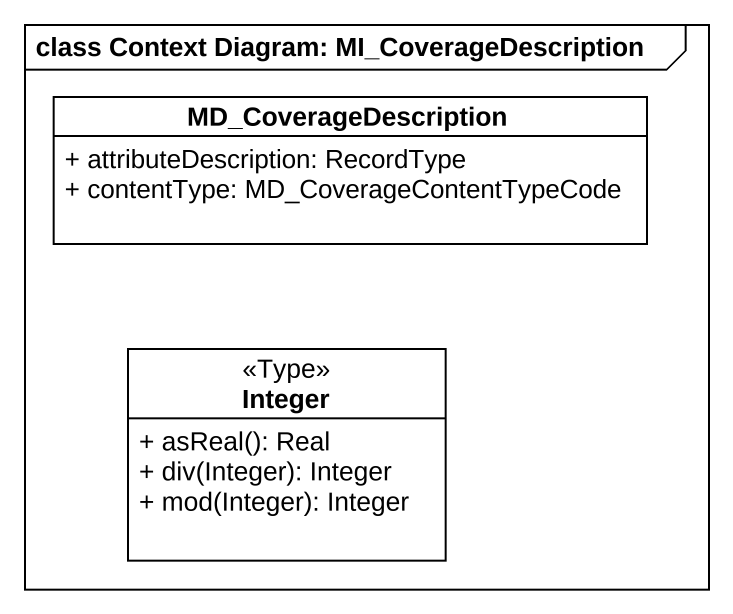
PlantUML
@startuml
mainframe class Context Diagram: MI_CoverageDescription
hide circle
hide empty members
skinparam classAttributeIconSize 0
class MD_CoverageDescription {
  + attributeDescription: RecordType
  + contentType: MD_CoverageContentTypeCode
}
class Integer <<Type>> {
  + asReal(): Real
  + div(Integer): Integer
  + mod(Integer): Integer
}
@enduml
